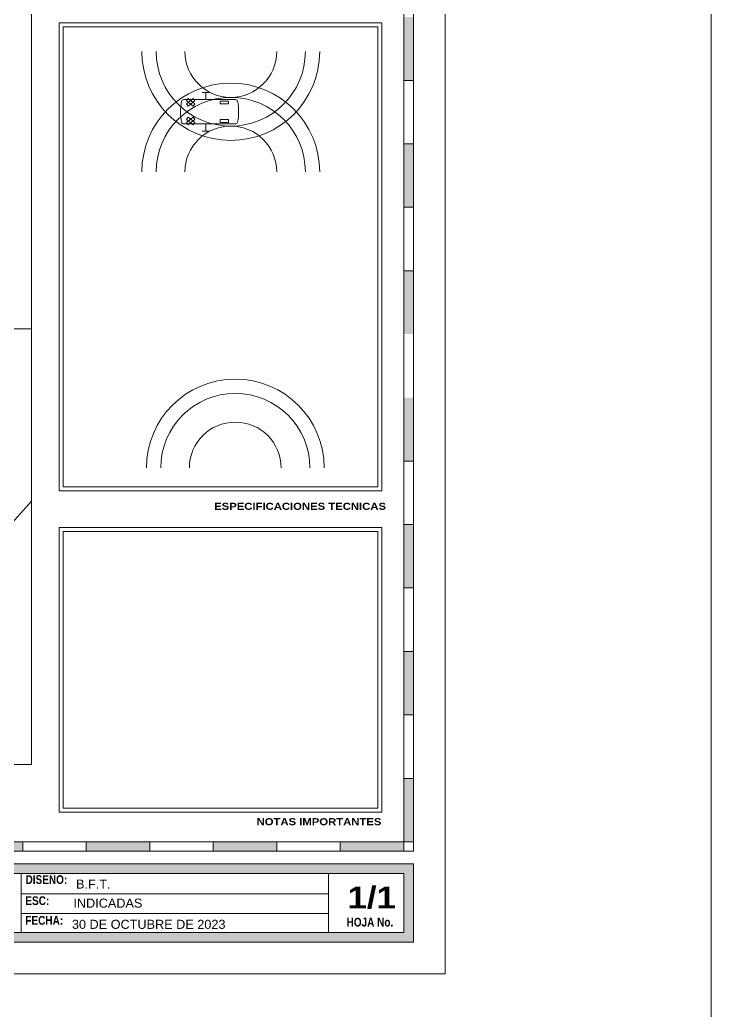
# Model space of a CAD drawing. Header units: millimetres. Extents: x 1010 to 1494, y -119 to 564.
# Drawn here: x 1432.6 to 1493.5, y 397.9 to 485.4 of the extents above; entities that cross this region are included whole.
import ezdxf

# ---------------------------------------------------------------- set-up
doc = ezdxf.new("R2010")
doc.units = ezdxf.units.MM
doc.layers.get('0').update_dxf_attribs({"lineweight": 9})
for name, color, linetype, lineweight in [('10', 7, 'Continuous', 9), ('20', 6, 'Continuous', 9), ('80', 1, 'Continuous', 9), ('Cuadricula', 8, 'Continuous', 9), ('DER', 3, 'Continuous', 9), ('Estructura', 170, 'Continuous', 9), ('IZQ', 1, 'Continuous', 9), ('Muro', 5, 'Continuous', 9), ('RADIOS G', 7, 'Continuous', 9), ('SEP', 4, 'Continuous', 9)]:
    doc.layers.add(name, color=color, linetype=linetype, lineweight=lineweight)
doc.styles.add('SUB', font='ARIALNB.TTF', dxfattribs={"oblique": 30})
doc.styles.add('SWISS', font='swiss.ttf')
doc.styles.add('TITULO', font='')
doc.styles.get('TITULO').set_extended_font_data('Arial Black')

# ---------------------------------------------------------------- blocks, each defined once
blk = doc.blocks.new('RADIO DE GIRO')
for p, q in [((-1.156, -0.556), (-0.686, 0.04)), ((-1.156, -0.117), (-0.958, 0.04)), ((-1.075, 0.27), (-1.075, -4.292)), ((-0.488, -0.556), (-0.958, 0.04)), ((-0.488, -0.117), (-0.686, 0.04)), ((0.488, -0.556), (0.958, 0.04)), ((0.488, -0.117), (0.686, 0.04)), ((1.156, -0.556), (0.686, 0.04)), ((1.156, -0.117), (0.958, 0.04)), ((1.075, -4.292), (1.075, 0.27)), ((-0.686, -0.713), (-1.156, -0.117)), ((-0.958, -0.713), (-1.156, -0.556)), ((-0.958, -0.713), (-0.488, -0.117)), ((-0.686, -0.713), (-0.488, -0.556)), ((0.958, -0.713), (0.488, -0.117)), ((0.686, -0.713), (0.488, -0.556)), ((0.686, -0.713), (1.156, -0.117)), ((0.958, -0.713), (1.156, -0.556)), ((-0.949, -2.927), (-0.949, -3.686)), ((-0.696, -2.927), (-0.949, -2.927)), ((-0.696, -3.686), (-0.696, -2.927)), ((0.696, -2.927), (0.949, -2.927)), ((0.696, -3.686), (0.696, -2.927)), ((0.949, -2.927), (0.949, -3.686)), ((-0.949, -3.686), (-0.696, -3.686)), ((0.949, -3.686), (0.696, -3.686))]:
    blk.add_line(p, q)
for centre, radius, start, end in [((-0.885, 0.27), 0.19, 101.49534, 180), ((0, -4.083), 4.632, 78.50466, 101.49534), ((0.885, 0.27), 0.19, 0, 78.50466), ((-0.885, -4.292), 0.19, 180, 258.50466), ((0.885, -4.292), 0.19, 281.49534, 0), ((0, 0.061), 4.632, 258.50466, 281.49534)]:
    blk.add_arc(centre, radius, start, end)
at = {"layer": 'DER'}
for radius in [7.841, 6.576, 4.047]:
    blk.add_arc((5.312, -3.878), radius, 90, 270, dxfattribs=at)
at = {"layer": 'IZQ'}
for radius in [7.841, 6.576, 4.047]:
    blk.add_arc((-5.312, -3.878), radius, 270, 90, dxfattribs=at)
at = {"layer": 'SEP'}
for p, q in [((-1.707, -1.348), (-1.707, -1.98)), ((-1.075, -1.664), (-1.707, -1.664)), ((1.075, -1.664), (1.707, -1.664)), ((1.707, -1.348), (1.707, -1.98))]:
    blk.add_line(p, q, dxfattribs=at)

msp = doc.modelspace()

# ---------------------------------------------------------------- hatches: boundary and pattern name
at = {"layer": '20'}
h = msp.add_hatch(color=256, dxfattribs=at)
h.paths.add_polyline_path([(1467.28722, 474.4122), (1466.44722, 474.4122), (1466.44722, 468.8122), (1467.28722, 468.8122)])
h.paths.add_polyline_path([(1467.28722, 485.6122), (1466.44722, 485.6122), (1466.44722, 480.0122), (1467.28722, 480.0122)])
h.paths.add_polyline_path([(1467.28722, 496.8122), (1466.44722, 496.8122), (1466.44722, 491.2122), (1467.28722, 491.2122)])
h.paths.add_polyline_path([(1467.28722, 508.0122), (1466.44722, 508.0122), (1466.44722, 502.4122), (1467.28722, 502.4122)])
h.paths.add_polyline_path([(1467.28722, 519.2122), (1466.44722, 519.2122), (1466.44722, 513.6122), (1467.28722, 513.6122)])
h = msp.add_hatch(color=256, dxfattribs=at)
h.paths.add_polyline_path([(1467.28722, 418.4122), (1466.44722, 418.4122), (1466.44722, 412.8122), (1467.28722, 412.8122)])
h.paths.add_polyline_path([(1467.28722, 429.6122), (1466.44722, 429.6122), (1466.44722, 424.0122), (1467.28722, 424.0122)])
h.paths.add_polyline_path([(1467.28722, 440.8122), (1466.44722, 440.8122), (1466.44722, 435.2122), (1467.28722, 435.2122)])
h.paths.add_polyline_path([(1467.28722, 452.0122), (1466.44722, 452.0122), (1466.44722, 446.4122), (1467.28722, 446.4122)])
h.paths.add_polyline_path([(1467.28722, 463.2122), (1466.44722, 463.2122), (1466.44722, 457.6122), (1467.28722, 457.6122)])
h = msp.add_hatch(color=256, dxfattribs=at)
h.paths.add_polyline_path([(1421.64722, 412.8122), (1416.04722, 412.8122), (1416.04722, 411.9722), (1421.64722, 411.9722)])
h.paths.add_polyline_path([(1432.84722, 412.8122), (1427.24722, 412.8122), (1427.24722, 411.9722), (1432.84722, 411.9722)])
h.paths.add_polyline_path([(1444.04722, 412.8122), (1438.44722, 412.8122), (1438.44722, 411.9722), (1444.04722, 411.9722)])
h.paths.add_polyline_path([(1455.24722, 412.8122), (1449.64722, 412.8122), (1449.64722, 411.9722), (1455.24722, 411.9722)])
h.paths.add_polyline_path([(1466.44722, 412.8122), (1460.84722, 412.8122), (1460.84722, 411.9722), (1466.44722, 411.9722)])
h = msp.add_hatch(color=256, dxfattribs=at)
h.paths.add_polyline_path([(1432.71618, 410.8522), (1350.89122, 410.8522), (1350.89122, 410.0122), (1432.71618, 410.0122)])
h.paths.add_polyline_path([(1432.71618, 404.793), (1350.89122, 404.793), (1350.89122, 403.953), (1432.71618, 403.953)])
msp.add_hatch(color=256, dxfattribs=at).paths.add_polyline_path([(1467.28722, 410.8522), (1432.71618, 410.8522), (1432.71618, 410.0122), (1466.44722, 410.0122), (1466.44722, 404.793), (1432.71618, 404.793), (1432.71618, 403.953), (1467.28722, 403.953)])

# ---------------------------------------------------------------- linework, layer by layer
at = {"layer": '10'}
for p, q in [((1466.44722, 537.4122), (1466.44722, 411.9722)), ((1467.28722, 411.9722), (1467.28722, 536.8522)), ((1467.28722, 480.0122), (1466.44722, 480.0122)), ((1467.28722, 474.4122), (1466.44722, 474.4122)), ((1467.28722, 468.8122), (1466.44722, 468.8122)), ((1467.28722, 463.2122), (1466.44722, 463.2122)), ((1467.28722, 446.4122), (1466.44722, 446.4122)), ((1467.28722, 440.8122), (1466.44722, 440.8122)), ((1467.28722, 435.2122), (1466.44722, 435.2122)), ((1467.28722, 429.6122), (1466.44722, 429.6122)), ((1467.28722, 424.0122), (1466.44722, 424.0122)), ((1467.28722, 418.4122), (1466.44722, 418.4122)), ((1467.28722, 412.8122), (1280.24722, 412.8122)), ((1432.84722, 412.8122), (1432.84722, 411.9722)), ((1438.44722, 412.8122), (1438.44722, 411.9722)), ((1444.04722, 412.8122), (1444.04722, 411.9722)), ((1449.64722, 412.8122), (1449.64722, 411.9722)), ((1455.24722, 412.8122), (1455.24722, 411.9722)), ((1460.84722, 412.8122), (1460.84722, 411.9722)), ((1467.28722, 411.9722), (1280.80722, 411.9722))]:
    msp.add_line(p, q, dxfattribs=at)
msp.add_lwpolyline([(1274.08722, 401.153), (1470.08722, 401.153), (1470.08722, 541.153), (1274.08722, 541.153)], close=True, dxfattribs=at)
at = {"layer": '20', "color": 7, "lineweight": 0}
for p, q in [((1470.08722, 401.153), (1470.08722, 541.153)), ((1274.08722, 401.153), (1470.08722, 401.153))]:
    msp.add_line(p, q, dxfattribs=at)
at = {"layer": '20'}
for p, q in [((1467.28722, 410.8522), (1280.80722, 410.8522)), ((1467.28722, 403.953), (1467.28722, 410.8522)), ((1466.44722, 410.0122), (1281.64722, 410.0122)), ((1466.44722, 404.793), (1466.44722, 410.0122)), ((1281.64722, 404.793), (1466.44722, 404.793)), ((1280.80722, 403.953), (1467.28722, 403.953))]:
    msp.add_line(p, q, dxfattribs=at)
for points in [[(1436.047, 443.77679), (1436.047, 485.09515), (1464.50318, 485.09515), (1464.50318, 443.77679)], [(1436.047, 415.41395), (1436.047, 440.55461), (1464.50318, 440.55461), (1464.50318, 415.41395)]]:
    msp.add_lwpolyline(points, close=True, dxfattribs=at)
at = {"layer": '80'}
for p, q in [((1432.71618, 404.793), (1432.71618, 410.0122)), ((1459.81309, 410.0122), (1459.81309, 404.793)), ((1432.71618, 408.21796), (1459.81309, 408.21796)), ((1432.71618, 406.47823), (1459.81309, 406.47823))]:
    msp.add_line(p, q, dxfattribs=at)
for points in [[(1283.38738, 533.48476), (1433.6233, 533.48476), (1433.6233, 419.62592), (1283.38738, 419.62592)], [(1436.4027, 444.1325), (1436.4027, 484.73945), (1464.14748, 484.73945), (1464.14748, 444.1325)], [(1436.4027, 415.76966), (1436.4027, 440.19891), (1464.14748, 440.19891), (1464.14748, 415.76966)]]:
    msp.add_lwpolyline(points, close=True, dxfattribs=at)
at = {"layer": 'Cuadricula'}
msp.add_line((1433.6233, 442.86021), (1412.74493, 419.62592), dxfattribs=at)
at = {"layer": 'DER'}
for radius in [7.84118, 6.57647, 4.04706]:
    msp.add_arc((1451.58751, 445.80226), radius, 0, 180, dxfattribs=at)
at = {"layer": 'Estructura', "color": 3}
msp.add_lwpolyline([(1010.05607, 563.98403), (1493.54723, 563.98403), (1493.54723, 235.03101), (1010.05607, 235.03101)], close=True, dxfattribs=at)
at = {"layer": 'Muro'}
msp.add_line((1433.6233, 458.09711), (1402.86544, 458.05146), dxfattribs=at)

# ---------------------------------------------------------------- block references
at = {"layer": 'RADIOS G', "rotation": 90}
msp.add_blockref('RADIO DE GIRO', (1447.31366, 477.24064), dxfattribs=at)

# ---------------------------------------------------------------- texts
at = {"layer": '10', "style": 'SWISS'}
for s, p in [('B.F.T.', (1437.54325, 408.68288)), ('INDICADAS', (1437.31024, 406.9987)), ('30 DE OCTUBRE DE 2023', (1437.18288, 405.12958))]:
    msp.add_text(s, height=0.800152, dxfattribs=at).set_placement(p)
at = {"layer": '20'}
for s, height, style, p in [('ESPECIFICACIONES TECNICAS', 0.622479, 'TITULO', (1449.72526, 442.10805)), ('NOTAS IMPORTANTES', 0.622479, 'TITULO', (1453.46695, 414.27477)), ('DISEÑO:', 0.769877, 'SUB', (1433.09568, 409.09387)), ('ESC:', 0.769877, 'SUB', (1433.07992, 407.23102)), ('FECHA:', 0.769877, 'SUB', (1433.07992, 405.49184)), ('HOJA No.', 0.769877, 'SUB', (1461.40231, 405.33282))]:
    msp.add_text(s, height=height, dxfattribs=dict(at, style=style)).set_placement(p)
at = {"layer": '20', "insert": (1461.47806, 408.85709), "char_height": 1.924693, "width": 3.8416, "attachment_point": 1, "style": 'TITULO'}
msp.add_mtext('1/1', dxfattribs=at)

doc.saveas('drawing.dxf')
